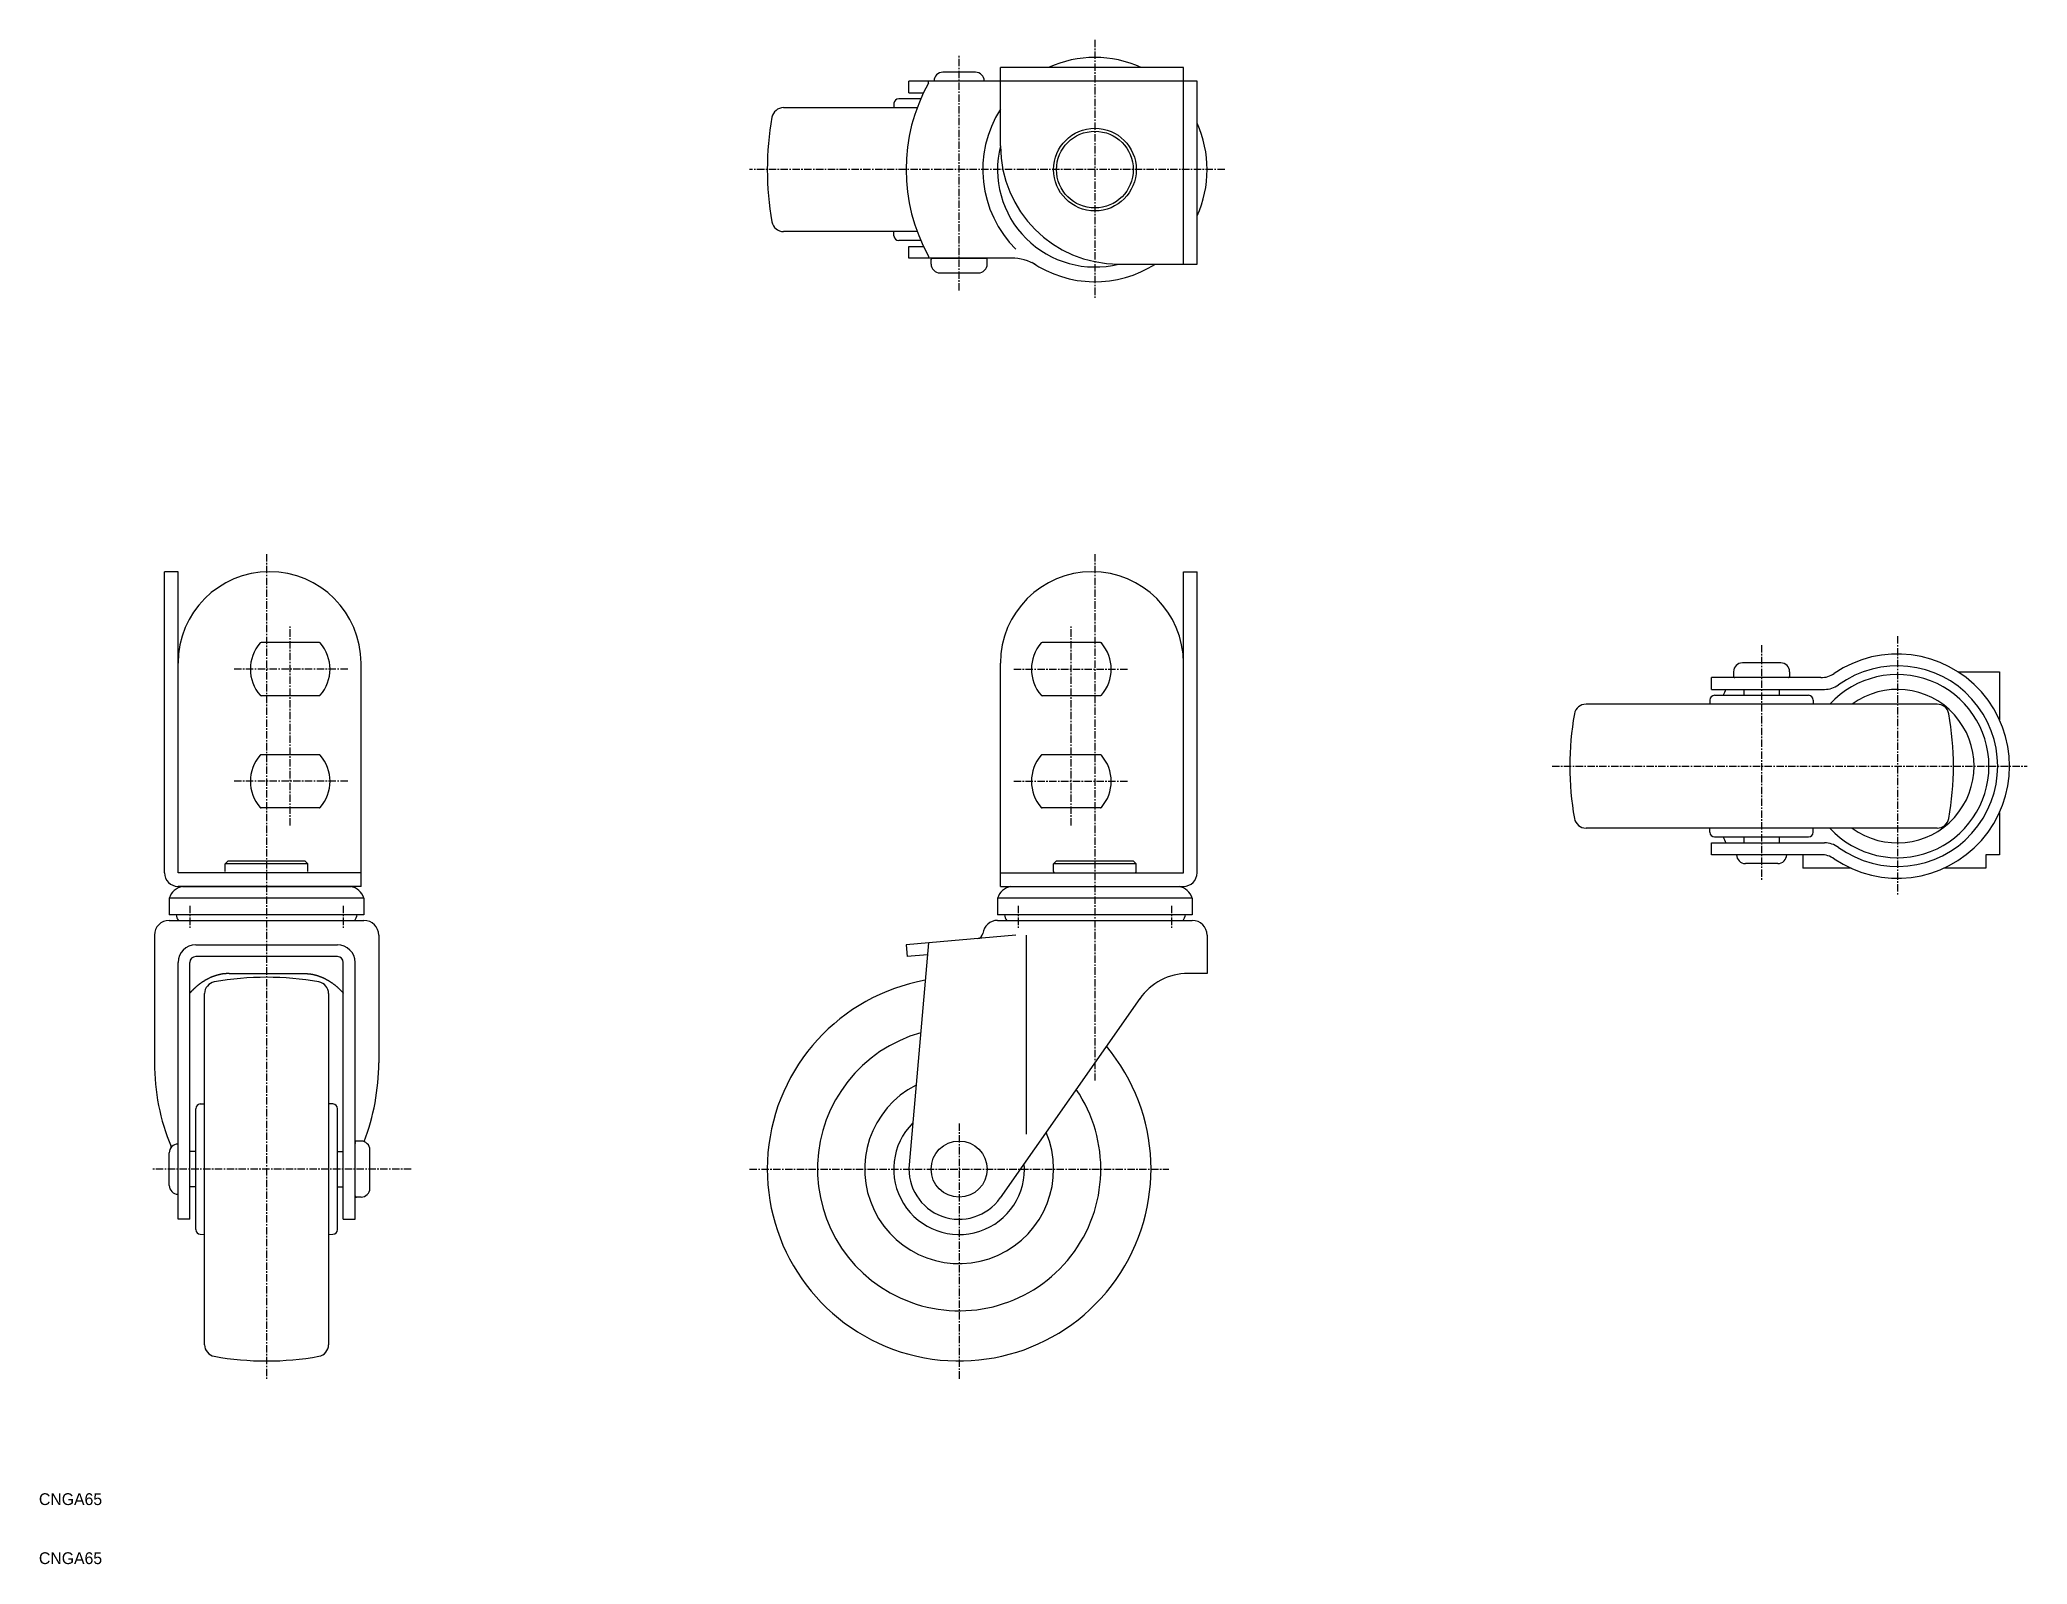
# Model space of a CAD drawing. Extents: x 10 to 347, y 10 to 268.
import ezdxf

# ---------------------------------------------------------------- set-up
doc = ezdxf.new("R2010")
doc.units = 0
doc.linetypes.add('CENTER', pattern=[2, 1.25, -0.25, 0.25, -0.25])
doc.layers.get('0').update_dxf_attribs({"linetype": 'CONTINUOUS'})
doc.layers.add('CENTER', color=1, linetype='CENTER')

msp = doc.modelspace()

# ---------------------------------------------------------------- linework, layer by layer
at = {"color": 7, "linetype": 'CONTINUOUS'}
for p, q in [((168.63, 262.74), (163.13, 262.74)), ((203.88, 263.54), (172.88, 263.54)), ((172.88, 250.24), (172.88, 263.54)), ((203.88, 230.24), (203.88, 263.54)), ((172.88, 261.24), (157.38, 261.24)), ((157.38, 259.24), (157.38, 261.24)), ((160.7, 260.89), (160.7, 261.24)), ((206.18, 261.24), (172.88, 261.24)), ((206.18, 230.24), (206.18, 261.24)), ((136.14, 256.74), (158.78, 256.74)), ((154.84, 257.48), (154.8, 256.74)), ((159.39, 258.24), (155.64, 258.24)), ((157.38, 259.24), (159.85, 259.24)), ((158.78, 235.74), (136.14, 235.74)), ((154.84, 235), (154.8, 235.74)), ((159.39, 234.24), (155.64, 234.24)), ((157.38, 233.24), (159.85, 233.24)), ((157.38, 231.24), (157.38, 233.24)), ((174.74, 231.24), (157.38, 231.24)), ((160.7, 231.59), (160.7, 231.24)), ((160.7, 231.59), (160.7, 231.24)), ((161.13, 230.24), (161.13, 231.04)), ((161.33, 231.24), (170.43, 231.24)), ((170.63, 230.24), (170.63, 231.04)), ((192.88, 230.24), (206.18, 230.24)), ((162.63, 228.74), (169.13, 228.74)), ((31.26, 127.11), (31.26, 178.11)), ((33.56, 178.11), (31.26, 178.11)), ((33.56, 127.11), (33.56, 178.11)), ((203.88, 127.11), (203.88, 178.11)), ((203.88, 178.11), (206.18, 178.11)), ((206.18, 127.11), (206.18, 178.11)), ((57.5, 166.11), (47.62, 166.11)), ((189.82, 166.11), (179.94, 166.11)), ((64.56, 124.81), (64.56, 162.61)), ((172.88, 124.81), (172.88, 162.61)), ((305.06, 162.68), (298.56, 162.68)), ((311.85, 160.18), (293.31, 160.18)), ((293.31, 158.18), (293.31, 160.18)), ((297.06, 161.18), (297.06, 160.38)), ((306.56, 161.18), (306.56, 160.38)), ((335.06, 161.18), (342.11, 161.18)), ((342.11, 161.18), (342.11, 153.03)), ((57.5, 157.11), (47.62, 157.11)), ((189.82, 157.11), (179.94, 157.11)), ((331.56, 155.68), (272.07, 155.68)), ((293.06, 156.38), (293.06, 155.68)), ((293.31, 158.18), (312.49, 158.18)), ((293.86, 157.18), (309.76, 157.18)), ((298.81, 158.18), (298.81, 157.18)), ((304.81, 158.18), (304.81, 157.18)), ((310.56, 156.38), (310.56, 155.68)), ((57.5, 147.11), (47.62, 147.11)), ((189.82, 147.11), (179.94, 147.11)), ((57.5, 138.11), (47.62, 138.11)), ((189.82, 138.11), (179.94, 138.11)), ((331.56, 134.68), (272.07, 134.68)), ((293.06, 133.98), (293.06, 134.68)), ((310.56, 133.98), (310.56, 134.68)), ((342.11, 137.32), (342.11, 130.18)), ((293.31, 132.18), (312.49, 132.18)), ((293.31, 130.18), (293.31, 132.18)), ((293.86, 133.18), (309.76, 133.18)), ((298.81, 133.18), (298.81, 132.18)), ((304.81, 133.18), (304.81, 132.18)), ((42.06, 129.11), (41.56, 128.61)), ((55.56, 128.61), (41.56, 128.61)), ((41.56, 127.31), (41.56, 128.61)), ((42.06, 129.11), (55.06, 129.11)), ((55.06, 129.11), (55.56, 128.61)), ((55.56, 127.31), (55.56, 128.61)), ((182.38, 129.11), (181.88, 128.61)), ((195.88, 128.61), (181.88, 128.61)), ((181.88, 127.31), (181.88, 128.61)), ((182.38, 129.11), (195.38, 129.11)), ((195.38, 129.11), (195.88, 128.61)), ((195.88, 127.31), (195.88, 128.61)), ((311.85, 130.18), (293.31, 130.18)), ((304.56, 128.68), (299.06, 128.68)), ((308.81, 130.18), (308.81, 127.88)), ((342.11, 130.18), (339.81, 130.18)), ((339.81, 130.18), (339.81, 127.88)), ((48.56, 127.11), (33.56, 127.11)), ((48.56, 124.81), (33.56, 124.81)), ((34.31, 124.81), (62.81, 124.81)), ((64.56, 127.11), (48.56, 127.11)), ((64.56, 124.81), (48.56, 124.81)), ((172.88, 127.11), (188.88, 127.11)), ((172.88, 124.81), (203.88, 124.81)), ((174.63, 124.81), (188.88, 124.81)), ((182.08, 127.11), (203.88, 127.11)), ((193.88, 127.11), (195.68, 127.11)), ((316.96, 127.88), (308.81, 127.88)), ((339.81, 127.88), (332.67, 127.88)), ((65.06, 122.81), (32.06, 122.81)), ((32.06, 122.81), (32.06, 120.01)), ((65.06, 122.81), (65.06, 120.01)), ((205.38, 122.81), (172.38, 122.81)), ((172.38, 122.81), (172.38, 120.01)), ((205.38, 122.81), (205.38, 120.01)), ((65.06, 120.01), (32.06, 120.01)), ((32.06, 119.05), (65.06, 119.05)), ((205.38, 120.01), (172.38, 120.01)), ((172.38, 119.05), (205.38, 119.05)), ((29.56, 116.55), (29.56, 94.94)), ((36.56, 114.91), (60.56, 114.91)), ((67.56, 116.55), (67.56, 94.94)), ((175.51, 116.54), (156.88, 114.91)), ((156.88, 114.91), (157.06, 112.92)), ((160.7, 115.25), (157.41, 77.65)), ((177.22, 116.55), (177.22, 82.84)), ((207.88, 116.55), (207.88, 110.05)), ((207.88, 116.55), (207.88, 110.05)), ((33.56, 68.41), (33.56, 111.91)), ((35.56, 68.41), (35.56, 111.92)), ((60.56, 112.92), (36.56, 112.92)), ((61.56, 68.41), (61.56, 111.92)), ((63.56, 68.41), (63.56, 111.91)), ((160.53, 113.22), (157.06, 112.92)), ((42.25, 110.05), (54.87, 110.05)), ((207.88, 110.05), (204.67, 110.05)), ((207.88, 110.05), (204.67, 110.05)), ((38.06, 47.17), (38.06, 106.65)), ((59.06, 106.65), (59.06, 47.17)), ((196.48, 105.79), (172.84, 72.03)), ((37.32, 87.95), (38.06, 87.99)), ((59.8, 87.95), (59.06, 87.99)), ((36.56, 66.67), (36.56, 87.15)), ((60.56, 66.67), (60.56, 87.15)), ((63.56, 72.36), (63.56, 81.46)), ((64.56, 81.66), (63.76, 81.66)), ((32.06, 74.16), (32.06, 79.66)), ((36.56, 79.91), (35.56, 79.91)), ((60.56, 79.91), (61.56, 79.91)), ((66.06, 73.66), (66.06, 80.16)), ((36.56, 73.91), (35.56, 73.91)), ((60.56, 73.91), (61.56, 73.91)), ((64.56, 72.16), (63.76, 72.16)), ((35.56, 68.41), (33.56, 68.41)), ((61.56, 68.41), (63.56, 68.41)), ((37.32, 65.87), (38.06, 65.83)), ((59.06, 65.83), (59.8, 65.87))]:
    msp.add_line(p, q, dxfattribs=at)
for points in [[(42.25, 110.05, 0), (42.19, 110.05, 0), (42.14, 110.05, 0), (42.08, 110.05, 0), (42.02, 110.05, 0), (41.97, 110.04, 0), (41.91, 110.04, 0), (41.86, 110.04, 0), (41.8, 110.04, 0), (41.74, 110.03, 0), (41.69, 110.03, 0), (41.63, 110.02, 0), (41.57, 110.02, 0), (41.52, 110.01, 0), (41.46, 110.01, 0), (41.4, 110, 0), (41.35, 110, 0), (41.29, 109.99, 0), (41.24, 109.98, 0), (41.18, 109.97, 0), (41.12, 109.97, 0), (41.07, 109.96, 0), (41.01, 109.95, 0), (40.95, 109.94, 0), (40.9, 109.93, 0), (40.84, 109.92, 0), (40.79, 109.91, 0), (40.73, 109.9, 0), (40.67, 109.88, 0), (40.62, 109.87, 0), (40.56, 109.86, 0), (40.51, 109.85, 0), (40.45, 109.83, 0), (40.4, 109.82, 0), (40.34, 109.81, 0), (40.29, 109.79, 0), (40.23, 109.78, 0), (40.17, 109.76, 0), (40.12, 109.75, 0), (40.06, 109.73, 0), (40.01, 109.71, 0), (39.95, 109.7, 0), (39.9, 109.68, 0), (39.84, 109.66, 0), (39.79, 109.64, 0), (39.73, 109.62, 0), (39.68, 109.61, 0), (39.62, 109.59, 0), (39.57, 109.57, 0), (39.51, 109.55, 0), (39.46, 109.53, 0), (39.41, 109.5, 0), (39.35, 109.48, 0), (39.3, 109.46, 0), (39.24, 109.44, 0), (39.19, 109.42, 0), (39.13, 109.39, 0), (39.08, 109.37, 0), (39.03, 109.35, 0), (38.97, 109.32, 0), (38.92, 109.3, 0), (38.86, 109.27, 0), (38.81, 109.25, 0), (38.76, 109.22, 0), (38.7, 109.19, 0), (38.65, 109.17, 0), (38.6, 109.14, 0), (38.55, 109.11, 0), (38.49, 109.08, 0), (38.44, 109.06, 0), (38.39, 109.03, 0), (38.33, 109, 0), (38.28, 108.97, 0), (38.23, 108.94, 0), (38.18, 108.91, 0), (38.12, 108.88, 0), (38.07, 108.85, 0), (38.02, 108.82, 0), (37.97, 108.78, 0), (37.92, 108.75, 0), (37.87, 108.72, 0), (37.81, 108.69, 0), (37.76, 108.65, 0), (37.71, 108.62, 0), (37.66, 108.59, 0), (37.61, 108.55, 0), (37.56, 108.52, 0), (37.51, 108.48, 0), (37.46, 108.45, 0), (37.41, 108.41, 0), (37.36, 108.37, 0), (37.31, 108.34, 0), (37.26, 108.3, 0), (37.21, 108.26, 0), (37.16, 108.22, 0), (37.11, 108.19, 0), (37.06, 108.15, 0), (37.01, 108.11, 0), (36.96, 108.07, 0), (36.91, 108.03, 0), (36.86, 107.99, 0), (36.81, 107.95, 0), (36.76, 107.91, 0), (36.72, 107.87, 0), (36.67, 107.83, 0), (36.62, 107.78, 0), (36.57, 107.74, 0), (36.52, 107.7, 0), (36.48, 107.66, 0), (36.43, 107.61, 0), (36.38, 107.57, 0), (36.34, 107.53, 0), (36.29, 107.48, 0), (36.24, 107.44, 0), (36.19, 107.39, 0), (36.15, 107.34, 0), (36.1, 107.3, 0), (36.06, 107.25, 0), (36.01, 107.21, 0), (35.96, 107.16, 0), (35.92, 107.11, 0), (35.87, 107.07, 0), (35.83, 107.02, 0), (35.78, 106.97, 0), (35.74, 106.92, 0), (35.69, 106.87, 0), (35.65, 106.82, 0), (35.6, 106.77, 0), (35.56, 106.72, 0)], [(54.87, 110.05, 0), (54.93, 110.05, 0), (54.98, 110.05, 0), (55.04, 110.05, 0), (55.1, 110.05, 0), (55.15, 110.04, 0), (55.21, 110.04, 0), (55.27, 110.04, 0), (55.32, 110.04, 0), (55.38, 110.03, 0), (55.43, 110.03, 0), (55.49, 110.02, 0), (55.55, 110.02, 0), (55.6, 110.01, 0), (55.66, 110.01, 0), (55.72, 110, 0), (55.77, 110, 0), (55.83, 109.99, 0), (55.89, 109.98, 0), (55.94, 109.97, 0), (56, 109.97, 0), (56.05, 109.96, 0), (56.11, 109.95, 0), (56.17, 109.94, 0), (56.22, 109.93, 0), (56.28, 109.92, 0), (56.33, 109.91, 0), (56.39, 109.9, 0), (56.45, 109.88, 0), (56.5, 109.87, 0), (56.56, 109.86, 0), (56.61, 109.85, 0), (56.67, 109.83, 0), (56.72, 109.82, 0), (56.78, 109.81, 0), (56.84, 109.79, 0), (56.89, 109.78, 0), (56.95, 109.76, 0), (57, 109.75, 0), (57.06, 109.73, 0), (57.11, 109.71, 0), (57.17, 109.7, 0), (57.22, 109.68, 0), (57.28, 109.66, 0), (57.33, 109.64, 0), (57.39, 109.62, 0), (57.44, 109.61, 0), (57.5, 109.59, 0), (57.55, 109.57, 0), (57.61, 109.55, 0), (57.66, 109.53, 0), (57.72, 109.5, 0), (57.77, 109.48, 0), (57.82, 109.46, 0), (57.88, 109.44, 0), (57.93, 109.42, 0), (57.99, 109.39, 0), (58.04, 109.37, 0), (58.09, 109.35, 0), (58.15, 109.32, 0), (58.2, 109.3, 0), (58.26, 109.27, 0), (58.31, 109.25, 0), (58.36, 109.22, 0), (58.42, 109.19, 0), (58.47, 109.17, 0), (58.52, 109.14, 0), (58.58, 109.11, 0), (58.63, 109.08, 0), (58.68, 109.06, 0), (58.73, 109.03, 0), (58.79, 109, 0), (58.84, 108.97, 0), (58.89, 108.94, 0), (58.94, 108.91, 0), (59, 108.88, 0), (59.05, 108.85, 0), (59.1, 108.82, 0), (59.15, 108.78, 0), (59.2, 108.75, 0), (59.25, 108.72, 0), (59.31, 108.69, 0), (59.36, 108.65, 0), (59.41, 108.62, 0), (59.46, 108.59, 0), (59.51, 108.55, 0), (59.56, 108.52, 0), (59.61, 108.48, 0), (59.66, 108.45, 0), (59.71, 108.41, 0), (59.76, 108.37, 0), (59.81, 108.34, 0), (59.86, 108.3, 0), (59.91, 108.26, 0), (59.96, 108.22, 0), (60.01, 108.19, 0), (60.06, 108.15, 0), (60.11, 108.11, 0), (60.16, 108.07, 0), (60.21, 108.03, 0), (60.26, 107.99, 0), (60.31, 107.95, 0), (60.36, 107.91, 0), (60.4, 107.87, 0), (60.45, 107.83, 0), (60.5, 107.78, 0), (60.55, 107.74, 0), (60.6, 107.7, 0), (60.64, 107.66, 0), (60.69, 107.61, 0), (60.74, 107.57, 0), (60.79, 107.53, 0), (60.83, 107.48, 0), (60.88, 107.44, 0), (60.93, 107.39, 0), (60.97, 107.34, 0), (61.02, 107.3, 0), (61.06, 107.25, 0), (61.11, 107.21, 0), (61.16, 107.16, 0), (61.2, 107.11, 0), (61.25, 107.07, 0), (61.29, 107.02, 0), (61.34, 106.97, 0), (61.38, 106.92, 0), (61.43, 106.87, 0), (61.47, 106.82, 0), (61.52, 106.77, 0), (61.56, 106.72, 0)]]:
    msp.add_polyline3d(points, dxfattribs=at)
for centre, radius in [((188.88, 246.24), 7), ((188.88, 246.24), 6.5), ((165.88, 76.91), 4.75)]:
    msp.add_circle(centre, radius, dxfattribs=at)
for centre, radius, start, end in [((163.13, 261.24), 1.5, 90, 180), ((168.63, 261.24), 1.5, 0, 90), ((188.88, 246.24), 19, 65.5782, 114.4218), ((186.88, 246.24), 30, 150.7638, 209.2362), ((136.14, 254.74), 2, 90, 169.8001), ((155.64, 257.44), 0.8, 90, 177), ((188.88, 246.24), 19, 147.3631, 225.2778), ((183.38, 246.24), 50, 169.8001, 190.1999), ((188.88, 246.24), 19, 335.5782, 24.4218), ((188.88, 246.24), 16.5, 165.8589, 284.1411), ((192.88, 250.24), 20, 180, 270), ((136.14, 237.74), 2, 190.1999, 270), ((155.64, 235.04), 0.8, 183, 270), ((161.33, 231.04), 0.2, 90, 182.2046), ((162.63, 230.24), 1.5, 180, 270), ((169.13, 230.24), 1.5, 270, 0), ((170.43, 231.04), 0.2, 357.7954, 90), ((174.74, 223.24), 8, 58.4137, 90), ((188.88, 246.24), 19, 235.6988, 302.6369), ((49.06, 162.61), 15.5, 0, 180), ((188.38, 162.61), 15.5, 0, 180), ((52.56, 161.61), 6.75, 138.9674, 221.0326), ((47.62, 165.91), 0.2, 90, 138.9674), ((57.5, 165.91), 0.2, 41.0326, 90), ((52.56, 161.61), 6.75, 318.9674, 41.0326), ((184.88, 161.61), 6.75, 138.9674, 221.0326), ((179.94, 165.91), 0.2, 90, 138.9674), ((189.82, 165.91), 0.2, 41.0326, 90), ((184.88, 161.61), 6.75, 318.9674, 41.0326), ((298.56, 161.18), 1.5, 90, 180), ((305.06, 161.18), 1.5, 0, 90), ((324.81, 145.18), 19, 235.6988, 124.3012), ((324.81, 145.18), 17, 234.0494, 125.9506), ((297.26, 160.38), 0.2, 177.7954, 270), ((306.36, 160.38), 0.2, 270, 2.2046), ((311.85, 164.18), 4, 270, 304.3012), ((312.49, 162.18), 4, 270, 305.9506), ((324.81, 145.18), 15.52, 222.5744, 137.4256), ((47.62, 157.31), 0.2, 221.0326, 270), ((57.5, 157.31), 0.2, 270, 318.9674), ((179.94, 157.31), 0.2, 221.0326, 270), ((189.82, 157.31), 0.2, 270, 318.9674), ((272.07, 153.68), 2, 90, 169.8001), ((293.86, 156.38), 0.8, 90, 180), ((322.81, 145.18), 30, 154.3207, 156.4218), ((309.76, 156.38), 0.8, 0, 90), ((324.81, 145.18), 13, 233.8711, 126.1289), ((331.56, 153.68), 2, 10.1999, 90), ((319.31, 145.18), 50, 169.8001, 190.1999), ((284.31, 145.18), 50, 349.8001, 10.1999), ((52.56, 142.61), 6.75, 138.9674, 221.0326), ((47.62, 146.91), 0.2, 90, 138.9674), ((57.5, 146.91), 0.2, 41.0326, 90), ((52.56, 142.61), 6.75, 318.9674, 41.0326), ((184.88, 142.61), 6.75, 138.9674, 221.0326), ((179.94, 146.91), 0.2, 90, 138.9674), ((189.82, 146.91), 0.2, 41.0326, 90), ((184.88, 142.61), 6.75, 318.9674, 41.0326), ((47.62, 138.31), 0.2, 221.0326, 270), ((57.5, 138.31), 0.2, 270, 318.9674), ((179.94, 138.31), 0.2, 221.0326, 270), ((189.82, 138.31), 0.2, 270, 318.9674), ((272.07, 136.68), 2, 190.1999, 270), ((331.56, 136.68), 2, 270, 349.8001), ((293.86, 133.98), 0.8, 180, 270), ((322.81, 145.18), 30, 203.5782, 205.6793), ((309.76, 133.98), 0.8, 270, 0), ((312.49, 128.18), 4, 54.0494, 90), ((299.06, 130.18), 1.5, 180, 270), ((304.56, 130.18), 1.5, 270, 0), ((311.85, 126.18), 4, 55.6988, 90), ((33.56, 127.11), 2.3, 180, 270), ((34.91, 121.87), 3, 101.5188, 161.7483), ((62.21, 121.87), 3, 18.2517, 78.4812), ((175.23, 121.87), 3, 101.5188, 161.7483), ((182.08, 127.31), 0.2, 180, 270), ((195.68, 127.31), 0.2, 270, 0), ((202.53, 121.87), 3, 18.2517, 78.4812), ((203.88, 127.11), 2.3, 270, 360), ((32.06, 116.55), 2.5, 90, 180), ((35.56, 120.43), 2.38, 190.1642, 215.4387), ((61.56, 120.43), 2.38, 324.5613, 349.8358), ((65.06, 116.55), 2.5, 0, 90), ((172.38, 116.55), 2.5, 90, 173.1322), ((175.88, 120.43), 2.38, 190.1642, 215.4387), ((201.88, 120.43), 2.38, 324.5613, 349.8358), ((205.38, 116.55), 2.5, 0, 90), ((36.56, 111.91), 3, 90, 180), ((60.56, 111.91), 3, 0, 90), ((168.91, 116.97), 1, 275, 353.1322), ((36.56, 111.92), 1, 90, 180), ((60.56, 111.92), 1, 0, 90), ((40.06, 106.65), 2, 100.1999, 180), ((48.56, 59.41), 50, 79.8001, 100.1999), ((57.06, 106.65), 2, 0, 79.8001), ((165.88, 76.91), 32.5, 100.1614, 39.8386), ((204.67, 100.05), 10, 90, 145), ((165.88, 76.91), 24, 105.7424, 34.2576), ((66.91, 94.94), 37.35, 180, 202.3674), ((30.21, 94.94), 37.35, 339.0196, 0), ((165.88, 76.91), 16, 117.09, 22.91), ((37.36, 87.15), 0.8, 93, 180), ((59.76, 87.15), 0.8, 0, 87), ((165.88, 76.91), 11.08, 135.1071, 4.8929), ((33.56, 79.66), 1.5, 90, 180), ((63.76, 81.46), 0.2, 87.7954, 180), ((64.56, 80.16), 1.5, 0, 90), ((17.92, 74.74), 15.64, 22.0947, 22.4935), ((165.88, 76.91), 8.5, 174.7035, 325), ((33.56, 74.16), 1.5, 180, 270), ((63.76, 72.36), 0.2, 180, 272.2046), ((64.56, 73.66), 1.5, 270, 0), ((37.36, 66.67), 0.8, 180, 267), ((59.76, 66.67), 0.8, 273, 0), ((40.06, 47.17), 2, 180, 259.8001), ((57.06, 47.17), 2, 280.1999, 0), ((48.56, 94.41), 50, 259.8001, 280.1999)]:
    msp.add_arc(centre, radius, start, end, dxfattribs=at)
for p in [(170.3, 231.24), (63.56, 81.32)]:
    msp.add_point(p, dxfattribs=at)
at = {"layer": 'CENTER', "color": 1, "linetype": 'CENTER'}
for p, q in [((188.88, 268.24), (188.88, 224.24)), ((165.88, 225.74), (165.88, 265.74)), ((210.88, 246.24), (130.39, 246.24)), ((48.56, 181.1), (48.56, 41.41)), ((188.88, 181.1), (188.88, 91.94)), ((52.56, 135.11), (52.56, 169.11)), ((184.88, 135.11), (184.88, 169.11)), ((301.81, 165.68), (301.81, 125.68)), ((324.81, 167.18), (324.81, 123.18)), ((62.31, 161.61), (42.81, 161.61)), ((175.13, 161.61), (194.63, 161.61)), ((266.31, 145.18), (346.81, 145.18)), ((62.31, 142.61), (42.81, 142.61)), ((175.13, 142.61), (194.63, 142.61)), ((35.56, 121.51), (35.56, 117.55)), ((61.56, 121.51), (61.56, 117.55)), ((175.88, 121.51), (175.88, 117.55)), ((201.88, 121.51), (201.88, 117.55)), ((165.88, 84.66), (165.88, 41.41)), ((73.06, 76.91), (29.06, 76.91)), ((130.38, 76.91), (201.38, 76.91))]:
    msp.add_line(p, q, dxfattribs=at)

# ---------------------------------------------------------------- texts
at = {"color": 7, "linetype": 'CONTINUOUS'}
for p in [(10, 20), (10, 10)]:
    msp.add_text('CNGA65', height=2, dxfattribs=at).set_placement(p)

doc.saveas('drawing.dxf')
